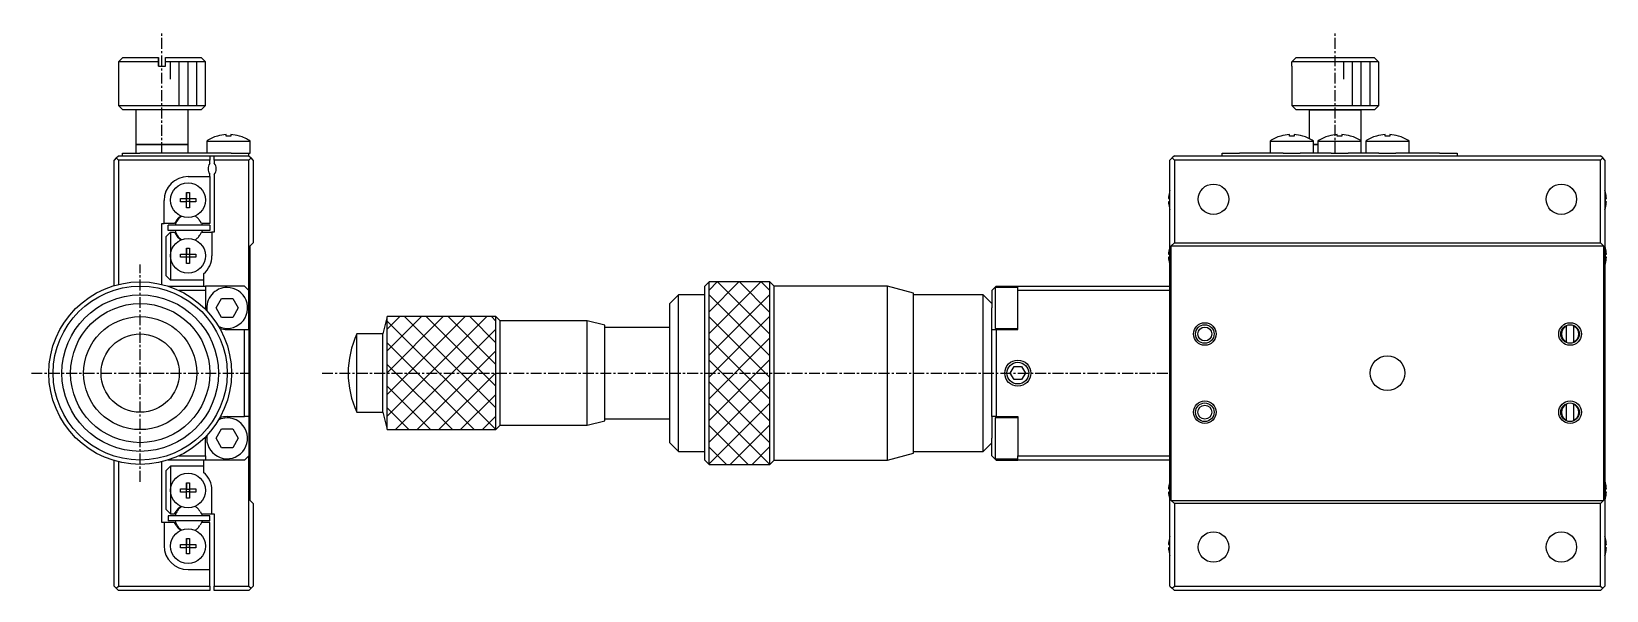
# Model space of a CAD drawing. Extents: x 1264 to 1633, y -30 to 164.
# Drawn here: x 1451.8 to 1632.8, y 51.3 to 115.6 of the extents above; entities that cross this region are included whole.
import ezdxf

# ---------------------------------------------------------------- set-up
doc = ezdxf.new("R2010")
doc.units = 0
doc.linetypes.add('CENTER', pattern=[2, 1.25, -0.25, 0.25, -0.25])
doc.layers.get('0').update_dxf_attribs({"linetype": 'CONTINUOUS'})
doc.layers.add('CENTER', color=1, linetype='CENTER')

msp = doc.modelspace()

# ---------------------------------------------------------------- linework, layer by layer
at = {"color": 7, "linetype": 'CONTINUOUS'}
for p, q in [((1462.25, 112.59), (1461.75, 112.09)), ((1462.25, 112.59), (1466.35, 112.59)), ((1466.35, 112.09), (1466.35, 112.59)), ((1466.35, 112.59), (1466.35, 112.09)), ((1467.15, 112.09), (1467.15, 112.59)), ((1467.15, 112.59), (1471.25, 112.59)), ((1471.75, 112.09), (1471.25, 112.59)), ((1596.68, 112.09), (1597.18, 112.59)), ((1597.18, 112.59), (1606.14, 112.59)), ((1606.14, 112.59), (1606.64, 112.09)), ((1461.75, 112.09), (1461.75, 107.09)), ((1466.35, 112.09), (1461.75, 112.09)), ((1466.35, 112.09), (1466.35, 111.59)), ((1466.35, 111.59), (1466.35, 112.09)), ((1466.35, 111.59), (1467.15, 111.59)), ((1467.15, 111.59), (1467.15, 112.09)), ((1471.75, 112.09), (1467.15, 112.09)), ((1471.75, 107.09), (1471.75, 112.09)), ((1596.66, 111.59), (1596.66, 107.09)), ((1596.66, 111.59), (1596.68, 111.59)), ((1606.64, 112.09), (1596.68, 112.09)), ((1596.68, 111.59), (1596.68, 112.09)), ((1606.64, 112.09), (1606.64, 111.59)), ((1606.64, 111.59), (1606.66, 111.59)), ((1606.66, 107.09), (1606.66, 111.59)), ((1461.75, 107.09), (1462.25, 106.59)), ((1461.75, 107.09), (1471.75, 107.09)), ((1471.25, 106.59), (1471.75, 107.09)), ((1596.66, 107.09), (1597.16, 106.59)), ((1596.66, 107.09), (1606.66, 107.09)), ((1606.16, 106.59), (1606.66, 107.09)), ((1471.25, 106.59), (1462.25, 106.59)), ((1463.75, 106.59), (1463.75, 102.59)), ((1469.75, 102.59), (1469.75, 106.59)), ((1606.16, 106.59), (1597.16, 106.59)), ((1598.66, 106.59), (1597.16, 106.59)), ((1598.66, 106.59), (1598.66, 103.27)), ((1598.66, 106.59), (1604.66, 106.59)), ((1604.66, 106.59), (1598.66, 106.59)), ((1604.66, 102.98), (1604.66, 106.59)), ((1606.16, 106.59), (1604.66, 106.59)), ((1473.15, 103.55), (1473.14, 103.55)), ((1474.14, 103.55), (1474.14, 103.72)), ((1474.66, 103.55), (1474.14, 103.55)), ((1474.66, 103.72), (1474.66, 103.55)), ((1475.67, 103.55), (1475.66, 103.55)), ((1595.4, 103.55), (1595.4, 103.55)), ((1596.4, 103.55), (1596.4, 103.72)), ((1596.92, 103.55), (1596.4, 103.55)), ((1596.92, 103.72), (1596.92, 103.55)), ((1597.92, 103.55), (1597.92, 103.55)), ((1600.9, 103.55), (1600.9, 103.55)), ((1601.9, 103.55), (1601.9, 103.72)), ((1602.42, 103.55), (1601.9, 103.55)), ((1602.42, 103.72), (1602.42, 103.55)), ((1603.42, 103.55), (1603.42, 103.55)), ((1606.4, 103.55), (1606.4, 103.55)), ((1607.4, 103.55), (1607.4, 103.72)), ((1607.92, 103.55), (1607.4, 103.55)), ((1607.92, 103.72), (1607.92, 103.55)), ((1608.92, 103.55), (1608.92, 103.55)), ((1462.2, 101.59), (1464.2, 101.59)), ((1462.2, 101.29), (1462.2, 101.59)), ((1463.75, 102.59), (1463.75, 101.59)), ((1463.75, 102.59), (1469.75, 102.59)), ((1469.75, 102.59), (1463.75, 102.59)), ((1473.33, 101.59), (1464.2, 101.59)), ((1469.75, 101.59), (1469.75, 102.59)), ((1471.9, 102.98), (1471.9, 101.59)), ((1471.9, 102.98), (1476.9, 102.98)), ((1474.7, 101.59), (1473.33, 101.59)), ((1474.7, 101.59), (1476.7, 101.59)), ((1476.7, 101.59), (1476.9, 101.59)), ((1476.7, 101.59), (1476.7, 101.29)), ((1476.9, 101.59), (1476.9, 102.98)), ((1588.66, 101.59), (1590.66, 101.59)), ((1588.66, 101.29), (1588.66, 101.59)), ((1595.58, 101.59), (1590.66, 101.59)), ((1594.16, 102.98), (1594.16, 101.59)), ((1594.16, 102.98), (1596.66, 102.98)), ((1595.68, 101.59), (1595.58, 101.59)), ((1595.68, 101.59), (1596.66, 101.59)), ((1596.66, 102.98), (1599.16, 102.98)), ((1596.66, 101.59), (1597.64, 101.59)), ((1597.73, 101.59), (1597.64, 101.59)), ((1601.08, 101.59), (1597.73, 101.59)), ((1599.16, 101.59), (1599.16, 102.98)), ((1599.16, 102.59), (1599.66, 102.59)), ((1599.66, 102.59), (1599.16, 102.59)), ((1599.66, 102.98), (1599.66, 101.59)), ((1599.66, 102.98), (1602.16, 102.98)), ((1601.18, 101.59), (1601.08, 101.59)), ((1601.18, 101.59), (1602.16, 101.59)), ((1602.16, 102.98), (1604.66, 102.98)), ((1602.16, 101.59), (1603.14, 101.59)), ((1603.23, 101.59), (1603.14, 101.59)), ((1606.58, 101.59), (1603.23, 101.59)), ((1604.66, 101.59), (1604.66, 102.98)), ((1605.16, 102.98), (1605.16, 101.59)), ((1605.16, 102.98), (1607.66, 102.98)), ((1606.68, 101.59), (1606.58, 101.59)), ((1606.68, 101.59), (1607.66, 101.59)), ((1607.66, 102.98), (1610.16, 102.98)), ((1607.66, 101.59), (1608.64, 101.59)), ((1608.73, 101.59), (1608.64, 101.59)), ((1613.66, 101.59), (1608.73, 101.59)), ((1610.16, 101.59), (1610.16, 102.98)), ((1613.66, 101.59), (1615.66, 101.59)), ((1615.66, 101.59), (1615.66, 101.29)), ((1461.5, 101.04), (1461.25, 100.79)), ((1461.25, 86.35), (1461.25, 100.79)), ((1461.5, 101.04), (1461.75, 101.29)), ((1461.75, 100.79), (1461.5, 101.04)), ((1461.75, 101.29), (1472.25, 101.29)), ((1461.75, 100.79), (1461.75, 86.48)), ((1472.25, 100.79), (1461.75, 100.79)), ((1472.25, 101.29), (1472.25, 100.79)), ((1472.25, 101.29), (1472.75, 101.29)), ((1472.25, 100.39), (1472.25, 100.79)), ((1472.75, 100.79), (1472.75, 101.29)), ((1472.75, 101.29), (1476.75, 101.29)), ((1472.75, 100.79), (1472.75, 100.45)), ((1476.75, 100.79), (1472.75, 100.79)), ((1476.75, 101.29), (1477, 101.04)), ((1477, 101.04), (1476.75, 100.79)), ((1476.75, 85.79), (1476.75, 100.79)), ((1477.25, 100.79), (1477, 101.04)), ((1477.25, 100.79), (1477.25, 91.29)), ((1582.91, 101.04), (1582.66, 100.79)), ((1582.66, 85.79), (1582.66, 100.79)), ((1583.16, 101.29), (1582.91, 101.04)), ((1583.16, 100.79), (1582.91, 101.04)), ((1583.16, 101.29), (1632.16, 101.29)), ((1632.16, 100.79), (1583.16, 100.79)), ((1583.16, 100.79), (1583.16, 91.29)), ((1632.41, 101.04), (1632.16, 101.29)), ((1632.41, 101.04), (1632.16, 100.79)), ((1632.16, 91.29), (1632.16, 100.79)), ((1632.66, 100.79), (1632.41, 101.04)), ((1632.66, 100.79), (1632.66, 51.79)), ((1469.75, 98.89), (1472.25, 98.89)), ((1472.25, 98.89), (1472.25, 99.19)), ((1472.25, 98.89), (1472.25, 93.49)), ((1472.75, 99.12), (1472.75, 92.49)), ((1467, 93.49), (1467, 96.14)), ((1468.87, 96.37), (1469.57, 96.37)), ((1468.87, 96.01), (1468.87, 96.37)), ((1469.57, 96.01), (1468.87, 96.01)), ((1469.57, 97.07), (1469.57, 96.37)), ((1469.57, 96.37), (1469.57, 97.07)), ((1469.57, 97.07), (1469.93, 97.07)), ((1469.58, 96.36), (1469.57, 96.37)), ((1469.58, 96.02), (1469.57, 96.01)), ((1469.57, 95.3), (1469.57, 96.01)), ((1469.57, 95.3), (1469.57, 96.01)), ((1469.58, 96.02), (1469.58, 96.36)), ((1469.58, 96.36), (1469.92, 96.36)), ((1469.92, 96.02), (1469.58, 96.02)), ((1469.92, 96.36), (1469.93, 96.37)), ((1469.92, 96.36), (1469.92, 96.02)), ((1469.92, 96.02), (1469.93, 96.01)), ((1469.93, 97.07), (1469.93, 96.37)), ((1469.93, 96.37), (1470.64, 96.37)), ((1470.64, 96.01), (1469.93, 96.01)), ((1469.93, 96.01), (1469.93, 95.3)), ((1470.64, 96.37), (1470.64, 96.01)), ((1582.47, 96.37), (1582.59, 96.37)), ((1582.59, 96.01), (1582.47, 96.01)), ((1582.59, 97.07), (1582.59, 97.07)), ((1582.59, 96.37), (1582.59, 96.01)), ((1632.73, 97.07), (1632.73, 97.07)), ((1632.73, 96.01), (1632.73, 96.37)), ((1632.73, 96.37), (1632.85, 96.37)), ((1632.85, 96.01), (1632.73, 96.01)), ((1469.93, 95.3), (1469.57, 95.3)), ((1582.59, 95.3), (1582.59, 95.3)), ((1632.73, 95.3), (1632.73, 95.3)), ((1466.75, 91.29), (1466.75, 93.49)), ((1466.75, 93.49), (1467, 93.49)), ((1468.21, 93.49), (1467, 93.49)), ((1467.25, 91.99), (1467.75, 92.49)), ((1467.45, 92.69), (1467.45, 93.29)), ((1472.25, 93.29), (1467.45, 93.29)), ((1472.25, 92.69), (1467.45, 92.69)), ((1467.75, 92.49), (1468.21, 92.49)), ((1467.75, 92.49), (1467.75, 89.79)), ((1468.38, 93.78), (1468.21, 93.49)), ((1468.21, 92.49), (1468.38, 92.19)), ((1471.3, 93.49), (1471.13, 93.78)), ((1471.13, 92.19), (1471.3, 92.49)), ((1472.25, 93.49), (1471.3, 93.49)), ((1471.3, 92.49), (1472.5, 92.49)), ((1472.25, 93.29), (1472.25, 92.69)), ((1472.75, 92.49), (1472.5, 92.49)), ((1472.5, 92.49), (1472.5, 89.79)), ((1466.75, 86.48), (1466.75, 91.29)), ((1467.25, 87.49), (1467.25, 91.99)), ((1469.57, 90.67), (1469.57, 89.97)), ((1469.57, 89.97), (1469.57, 90.67)), ((1469.57, 90.67), (1469.93, 90.67)), ((1469.93, 90.67), (1469.93, 89.97)), ((1476.9, 90.94), (1477.25, 91.29)), ((1476.9, 61.64), (1476.9, 90.94)), ((1582.59, 90.67), (1582.59, 90.67)), ((1582.81, 90.94), (1583.16, 91.29)), ((1582.81, 90.94), (1632.51, 90.94)), ((1582.81, 61.64), (1582.81, 90.94)), ((1583.16, 91.29), (1632.16, 91.29)), ((1632.16, 91.29), (1632.51, 90.94)), ((1632.51, 90.94), (1632.51, 61.64)), ((1632.73, 90.67), (1632.73, 90.67)), ((1467.75, 89.79), (1467.75, 86.99)), ((1468.87, 89.97), (1469.57, 89.97)), ((1468.87, 89.61), (1468.87, 89.97)), ((1469.57, 89.61), (1468.87, 89.61)), ((1469.58, 89.96), (1469.57, 89.97)), ((1469.58, 89.62), (1469.57, 89.61)), ((1469.57, 88.9), (1469.57, 89.61)), ((1469.57, 88.9), (1469.57, 89.61)), ((1469.93, 88.9), (1469.57, 88.9)), ((1469.58, 89.62), (1469.58, 89.96)), ((1469.58, 89.96), (1469.92, 89.96)), ((1469.92, 89.62), (1469.58, 89.62)), ((1469.92, 89.96), (1469.93, 89.97)), ((1469.92, 89.96), (1469.92, 89.62)), ((1469.92, 89.62), (1469.93, 89.61)), ((1469.93, 89.97), (1470.64, 89.97)), ((1470.64, 89.61), (1469.93, 89.61)), ((1469.93, 89.61), (1469.93, 88.9)), ((1470.64, 89.97), (1470.64, 89.61)), ((1582.47, 89.97), (1582.59, 89.97)), ((1582.59, 89.61), (1582.47, 89.61)), ((1582.59, 89.97), (1582.59, 89.61)), ((1582.59, 88.9), (1582.59, 88.9)), ((1632.73, 89.61), (1632.73, 89.97)), ((1632.73, 89.97), (1632.85, 89.97)), ((1632.85, 89.61), (1632.73, 89.61)), ((1632.73, 88.9), (1632.73, 88.9)), ((1467.75, 86.99), (1467.25, 87.49)), ((1471.55, 86.99), (1467.75, 86.99)), ((1471.55, 87.71), (1471.55, 86.29)), ((1467.46, 86.29), (1471.75, 86.29)), ((1471.75, 85.79), (1468.73, 85.79)), ((1476.25, 86.29), (1471.75, 86.29)), ((1471.75, 86.29), (1471.75, 85.79)), ((1471.75, 85.79), (1471.75, 83.79)), ((1476.75, 85.79), (1476.25, 86.29)), ((1476.75, 81.29), (1476.75, 85.79)), ((1526.16, 85.29), (1525.16, 84.29)), ((1529.16, 85.29), (1526.16, 85.29)), ((1526.16, 76.29), (1526.16, 85.29)), ((1529.66, 86.79), (1529.16, 86.29)), ((1529.16, 76.29), (1529.16, 86.29)), ((1536.66, 86.79), (1529.66, 86.79)), ((1529.66, 76.29), (1529.66, 86.79)), ((1537.16, 86.29), (1536.66, 86.79)), ((1536.66, 76.29), (1536.66, 86.79)), ((1550.16, 86.29), (1537.16, 86.29)), ((1537.16, 76.29), (1537.16, 86.29)), ((1553.16, 85.49), (1550.16, 86.29)), ((1550.16, 76.29), (1550.16, 86.29)), ((1553.16, 76.29), (1553.16, 85.49)), ((1561.16, 85.29), (1553.16, 85.29)), ((1562.16, 84.29), (1561.16, 85.29)), ((1561.16, 76.29), (1561.16, 85.29)), ((1562.66, 86.29), (1562.16, 85.79)), ((1562.16, 85.79), (1562.16, 83.79)), ((1565.16, 86.14), (1562.56, 86.14)), ((1562.56, 86.14), (1562.56, 81.44)), ((1562.66, 86.29), (1565.16, 86.29)), ((1565.16, 86.29), (1582.66, 86.29)), ((1565.16, 85.79), (1565.16, 86.29)), ((1565.16, 81.29), (1565.16, 85.79)), ((1582.66, 85.79), (1565.16, 85.79)), ((1582.66, 66.79), (1582.66, 85.79)), ((1582.66, 66.79), (1582.66, 85.79)), ((1472.98, 83.79), (1473.62, 84.89)), ((1473.62, 82.69), (1472.98, 83.79)), ((1473.62, 84.89), (1474.89, 84.89)), ((1474.89, 84.89), (1475.52, 83.79)), ((1475.52, 83.79), (1474.89, 82.69)), ((1525.16, 76.29), (1525.16, 84.29)), ((1562.16, 81.29), (1562.16, 83.79)), ((1474.89, 82.69), (1473.62, 82.69)), ((1492.66, 82.79), (1492.16, 80.79)), ((1505.16, 82.79), (1492.66, 82.79)), ((1492.66, 76.29), (1492.66, 82.79)), ((1505.66, 82.29), (1505.16, 82.79)), ((1505.16, 76.29), (1505.16, 82.79)), ((1515.66, 82.29), (1505.66, 82.29)), ((1505.66, 76.29), (1505.66, 82.29)), ((1517.66, 81.79), (1515.66, 82.29)), ((1515.66, 76.29), (1515.66, 82.29)), ((1517.66, 76.29), (1517.66, 81.79)), ((1525.16, 81.54), (1517.66, 81.54)), ((1628.26, 81.78), (1628.26, 81.7)), ((1628.26, 79.87), (1628.26, 81.7)), ((1629.06, 81.7), (1629.06, 81.78)), ((1629.06, 81.7), (1629.06, 79.87)), ((1474.25, 81.29), (1476.25, 81.29)), ((1476.25, 81.29), (1476.75, 81.29)), ((1476.25, 71.29), (1476.25, 81.29)), ((1476.75, 81.29), (1476.75, 71.29)), ((1492.16, 80.79), (1489.17, 80.79)), ((1489.17, 76.29), (1489.17, 80.79)), ((1492.16, 76.29), (1492.16, 80.79)), ((1562.16, 81.29), (1562.66, 81.29)), ((1562.16, 71.29), (1562.16, 81.29)), ((1562.56, 81.44), (1565.16, 81.44)), ((1562.66, 81.29), (1565.16, 81.29)), ((1562.66, 81.29), (1562.66, 71.29)), ((1628.26, 79.87), (1628.26, 79.79)), ((1629.06, 79.79), (1629.06, 79.87)), ((1489.17, 71.79), (1489.17, 76.29)), ((1492.16, 71.79), (1492.16, 76.29)), ((1492.66, 69.79), (1492.66, 76.29)), ((1505.16, 69.79), (1505.16, 76.29)), ((1505.66, 70.29), (1505.66, 76.29)), ((1515.66, 70.29), (1515.66, 76.29)), ((1517.66, 70.79), (1517.66, 76.29)), ((1525.16, 68.29), (1525.16, 76.29)), ((1526.16, 67.29), (1526.16, 76.29)), ((1529.16, 66.29), (1529.16, 76.29)), ((1529.66, 65.79), (1529.66, 76.29)), ((1536.66, 65.79), (1536.66, 76.29)), ((1537.16, 66.29), (1537.16, 76.29)), ((1550.16, 66.29), (1550.16, 76.29)), ((1553.16, 67.09), (1553.16, 76.29)), ((1561.16, 67.29), (1561.16, 76.29)), ((1564.29, 76.29), (1564.73, 77.04)), ((1564.73, 75.54), (1564.29, 76.29)), ((1564.73, 77.04), (1565.59, 77.04)), ((1565.59, 77.04), (1566.03, 76.29)), ((1566.03, 76.29), (1565.59, 75.54)), ((1565.59, 75.54), (1564.73, 75.54)), ((1628.26, 72.78), (1628.26, 72.7)), ((1628.26, 70.87), (1628.26, 72.7)), ((1629.06, 72.7), (1629.06, 72.78)), ((1629.06, 72.7), (1629.06, 70.87)), ((1474.25, 71.29), (1476.25, 71.29)), ((1476.75, 71.29), (1476.25, 71.29)), ((1476.75, 71.29), (1476.75, 66.79)), ((1489.17, 71.79), (1492.16, 71.79)), ((1492.16, 71.79), (1492.66, 69.79)), ((1515.66, 70.29), (1517.66, 70.79)), ((1517.66, 71.04), (1525.16, 71.04)), ((1562.16, 71.29), (1562.16, 68.79)), ((1562.66, 71.29), (1562.16, 71.29)), ((1565.16, 71.14), (1562.56, 71.14)), ((1562.56, 71.14), (1562.56, 66.44)), ((1562.66, 71.29), (1565.16, 71.29)), ((1565.16, 71.29), (1565.16, 66.79)), ((1628.26, 70.87), (1628.26, 70.79)), ((1629.06, 70.79), (1629.06, 70.87)), ((1472.98, 68.79), (1473.62, 69.89)), ((1473.62, 69.89), (1474.89, 69.89)), ((1474.89, 69.89), (1475.52, 68.79)), ((1492.66, 69.79), (1505.16, 69.79)), ((1505.16, 69.79), (1505.66, 70.29)), ((1505.66, 70.29), (1515.66, 70.29)), ((1471.75, 66.79), (1471.75, 68.79)), ((1473.62, 67.69), (1472.98, 68.79)), ((1474.89, 67.69), (1473.62, 67.69)), ((1475.52, 68.79), (1474.89, 67.69)), ((1525.16, 68.29), (1526.16, 67.29)), ((1526.16, 67.29), (1529.16, 67.29)), ((1550.16, 66.29), (1553.16, 67.09)), ((1553.16, 67.29), (1561.16, 67.29)), ((1561.16, 67.29), (1562.16, 68.29)), ((1562.16, 66.79), (1562.16, 68.79)), ((1461.25, 51.79), (1461.25, 66.22)), ((1461.75, 66.09), (1461.75, 51.79)), ((1466.75, 59.09), (1466.75, 66.09)), ((1467.25, 65.09), (1467.75, 65.59)), ((1471.75, 66.29), (1467.46, 66.29)), ((1471.55, 65.59), (1467.75, 65.59)), ((1467.75, 65.59), (1467.75, 62.79)), ((1468.73, 66.79), (1471.75, 66.79)), ((1471.55, 66.29), (1471.55, 64.86)), ((1471.75, 66.79), (1471.75, 66.29)), ((1476.25, 66.29), (1471.75, 66.29)), ((1476.25, 66.29), (1476.75, 66.79)), ((1476.75, 51.79), (1476.75, 66.79)), ((1529.16, 66.29), (1529.66, 65.79)), ((1529.66, 65.79), (1536.66, 65.79)), ((1536.66, 65.79), (1537.16, 66.29)), ((1537.16, 66.29), (1550.16, 66.29)), ((1562.16, 66.79), (1562.66, 66.29)), ((1562.56, 66.44), (1565.16, 66.44)), ((1562.66, 66.29), (1565.16, 66.29)), ((1565.16, 66.79), (1582.66, 66.79)), ((1565.16, 66.29), (1565.16, 66.79)), ((1582.66, 66.29), (1565.16, 66.29)), ((1582.66, 51.79), (1582.66, 66.79)), ((1467.25, 60.59), (1467.25, 65.09)), ((1469.57, 63.67), (1469.57, 62.97)), ((1469.57, 62.97), (1469.57, 63.67)), ((1469.57, 63.67), (1469.93, 63.67)), ((1469.93, 63.67), (1469.93, 62.97)), ((1582.59, 63.67), (1582.59, 63.67)), ((1632.73, 63.67), (1632.73, 63.67)), ((1467.75, 62.79), (1467.75, 60.09)), ((1468.87, 62.97), (1469.57, 62.97)), ((1468.87, 62.61), (1468.87, 62.97)), ((1469.57, 62.61), (1468.87, 62.61)), ((1469.58, 62.96), (1469.57, 62.97)), ((1469.58, 62.62), (1469.57, 62.61)), ((1469.57, 61.9), (1469.57, 62.61)), ((1469.57, 61.9), (1469.57, 62.61)), ((1469.93, 61.9), (1469.57, 61.9)), ((1469.58, 62.62), (1469.58, 62.96)), ((1469.58, 62.96), (1469.92, 62.96)), ((1469.92, 62.62), (1469.58, 62.62)), ((1469.92, 62.96), (1469.93, 62.97)), ((1469.92, 62.96), (1469.92, 62.62)), ((1469.92, 62.62), (1469.93, 62.61)), ((1469.93, 62.97), (1470.64, 62.97)), ((1470.64, 62.61), (1469.93, 62.61)), ((1469.93, 62.61), (1469.93, 61.9)), ((1470.64, 62.97), (1470.64, 62.61)), ((1472.5, 60.09), (1472.5, 62.79)), ((1477.25, 61.29), (1476.9, 61.64)), ((1582.47, 62.97), (1582.59, 62.97)), ((1582.59, 62.61), (1582.47, 62.61)), ((1582.59, 62.97), (1582.59, 62.61)), ((1582.59, 61.9), (1582.59, 61.9)), ((1582.81, 61.64), (1632.51, 61.64)), ((1583.16, 61.29), (1582.81, 61.64)), ((1632.51, 61.64), (1632.16, 61.29)), ((1632.73, 62.61), (1632.73, 62.97)), ((1632.73, 62.97), (1632.85, 62.97)), ((1632.85, 62.61), (1632.73, 62.61)), ((1632.73, 61.9), (1632.73, 61.9)), ((1467.75, 60.09), (1467.25, 60.59)), ((1472.25, 59.89), (1467.45, 59.89)), ((1467.45, 59.89), (1467.45, 59.29)), ((1467.75, 60.09), (1468.21, 60.09)), ((1468.21, 60.09), (1468.38, 60.38)), ((1471.13, 60.38), (1471.3, 60.09)), ((1471.3, 60.09), (1472.5, 60.09)), ((1472.25, 59.29), (1472.25, 59.89)), ((1472.5, 60.09), (1472.75, 60.09)), ((1472.75, 60.09), (1472.75, 51.79)), ((1477.25, 61.29), (1477.25, 51.79)), ((1632.16, 61.29), (1583.16, 61.29)), ((1583.16, 61.29), (1583.16, 51.79)), ((1632.16, 51.79), (1632.16, 61.29)), ((1467, 59.09), (1466.75, 59.09)), ((1468.21, 59.09), (1467, 59.09)), ((1467, 59.09), (1467, 56.44)), ((1472.25, 59.29), (1467.45, 59.29)), ((1468.38, 58.79), (1468.21, 59.09)), ((1471.3, 59.09), (1471.13, 58.79)), ((1472.25, 59.09), (1471.3, 59.09)), ((1472.25, 53.69), (1472.25, 59.09)), ((1468.87, 56.57), (1469.57, 56.57)), ((1468.87, 56.21), (1468.87, 56.57)), ((1469.57, 56.21), (1468.87, 56.21)), ((1469.57, 57.27), (1469.57, 56.57)), ((1469.57, 56.57), (1469.57, 57.27)), ((1469.57, 57.27), (1469.93, 57.27)), ((1469.58, 56.56), (1469.57, 56.57)), ((1469.58, 56.22), (1469.57, 56.21)), ((1469.57, 55.5), (1469.57, 56.21)), ((1469.57, 55.5), (1469.57, 56.21)), ((1469.58, 56.22), (1469.58, 56.56)), ((1469.58, 56.56), (1469.92, 56.56)), ((1469.92, 56.22), (1469.58, 56.22)), ((1469.92, 56.56), (1469.93, 56.57)), ((1469.92, 56.56), (1469.92, 56.22)), ((1469.92, 56.22), (1469.93, 56.21)), ((1469.93, 57.27), (1469.93, 56.57)), ((1469.93, 56.57), (1470.64, 56.57)), ((1470.64, 56.21), (1469.93, 56.21)), ((1469.93, 56.21), (1469.93, 55.5)), ((1470.64, 56.57), (1470.64, 56.21)), ((1582.47, 56.57), (1582.59, 56.57)), ((1582.59, 56.21), (1582.47, 56.21)), ((1582.59, 57.27), (1582.59, 57.27)), ((1582.59, 56.57), (1582.59, 56.21)), ((1632.73, 57.27), (1632.73, 57.27)), ((1632.73, 56.21), (1632.73, 56.57)), ((1632.73, 56.57), (1632.85, 56.57)), ((1632.85, 56.21), (1632.73, 56.21)), ((1469.93, 55.5), (1469.57, 55.5)), ((1582.59, 55.5), (1582.59, 55.5)), ((1632.73, 55.5), (1632.73, 55.5)), ((1469.75, 53.69), (1472.25, 53.69)), ((1472.25, 51.79), (1472.25, 53.69)), ((1461.5, 51.54), (1461.25, 51.79)), ((1461.5, 51.54), (1461.75, 51.79)), ((1461.75, 51.29), (1461.5, 51.54)), ((1461.75, 51.79), (1472.25, 51.79)), ((1472.25, 51.29), (1461.75, 51.29)), ((1472.25, 51.79), (1472.25, 51.29)), ((1472.75, 51.29), (1472.75, 51.79)), ((1472.75, 51.79), (1476.75, 51.79)), ((1476.75, 51.29), (1472.75, 51.29)), ((1476.75, 51.79), (1477, 51.54)), ((1477, 51.54), (1476.75, 51.29)), ((1477, 51.54), (1477.25, 51.79)), ((1582.66, 51.79), (1582.91, 51.54)), ((1582.91, 51.54), (1583.16, 51.79)), ((1582.91, 51.54), (1583.16, 51.29)), ((1583.16, 51.79), (1632.16, 51.79)), ((1632.16, 51.29), (1583.16, 51.29)), ((1632.16, 51.79), (1632.41, 51.54)), ((1632.16, 51.29), (1632.41, 51.54)), ((1632.41, 51.54), (1632.66, 51.79))]:
    msp.add_line(p, q, dxfattribs=at)
at = {"color": 3, "linetype": 'CONTINUOUS'}
for p, q in [((1467.75, 110.09), (1467.75, 112.09)), ((1468.75, 107.09), (1468.75, 112.09)), ((1469.75, 107.09), (1469.75, 112.09)), ((1470.75, 107.09), (1470.75, 112.09)), ((1602.66, 110.09), (1602.66, 112.09)), ((1603.66, 107.09), (1603.66, 112.09)), ((1604.66, 107.09), (1604.66, 112.09)), ((1605.66, 107.09), (1605.66, 112.09)), ((1530.6, 86.79), (1529.66, 85.84)), ((1533.1, 86.79), (1529.66, 83.34)), ((1535.6, 86.79), (1529.66, 80.84)), ((1536.66, 85.34), (1529.66, 78.34)), ((1536.66, 78.28), (1529.66, 85.28)), ((1536.66, 80.78), (1530.65, 86.79)), ((1536.66, 83.28), (1533.15, 86.79)), ((1536.66, 85.78), (1535.65, 86.79)), ((1494.1, 82.79), (1492.66, 81.34)), ((1496.6, 82.79), (1492.66, 78.84)), ((1499.1, 82.79), (1492.66, 76.34)), ((1501.6, 82.79), (1492.66, 73.84)), ((1504.1, 82.79), (1492.66, 71.34)), ((1505.15, 69.79), (1492.66, 82.28)), ((1505.16, 72.28), (1494.65, 82.79)), ((1505.16, 74.78), (1497.15, 82.79)), ((1505.16, 77.28), (1499.65, 82.79)), ((1505.16, 79.78), (1502.15, 82.79)), ((1505.16, 82.28), (1504.65, 82.79)), ((1536.66, 82.84), (1529.66, 75.84)), ((1536.66, 75.78), (1529.66, 82.78)), ((1502.65, 69.79), (1492.66, 79.78)), ((1505.16, 81.34), (1493.6, 69.79)), ((1536.66, 80.34), (1529.66, 73.34)), ((1536.66, 73.28), (1529.66, 80.28)), ((1505.16, 78.84), (1496.1, 69.79)), ((1500.15, 69.79), (1492.66, 77.28)), ((1505.16, 76.34), (1498.6, 69.79)), ((1536.66, 77.84), (1529.66, 70.84)), ((1536.66, 70.78), (1529.66, 77.78)), ((1497.65, 69.79), (1492.66, 74.78)), ((1536.66, 75.34), (1529.66, 68.34)), ((1536.66, 68.28), (1529.66, 75.28)), ((1505.16, 73.84), (1501.1, 69.79)), ((1536.66, 72.84), (1529.66, 65.84)), ((1536.65, 65.79), (1529.66, 72.78)), ((1495.15, 69.79), (1492.66, 72.28)), ((1505.16, 71.34), (1503.6, 69.79)), ((1534.15, 65.79), (1529.66, 70.28)), ((1536.66, 70.34), (1532.1, 65.79)), ((1531.65, 65.79), (1529.66, 67.78)), ((1536.66, 67.84), (1534.6, 65.79))]:
    msp.add_line(p, q, dxfattribs=at)
at = {"color": 7, "linetype": 'CONTINUOUS'}
for centre, radius in [((1469.75, 96.19), 2), ((1587.66, 96.29), 1.75), ((1627.66, 96.29), 1.75), ((1469.75, 89.79), 2), ((1464.25, 76.29), 10.5), ((1464.25, 76.29), 10), ((1464.25, 76.29), 9), ((1464.25, 76.29), 8), ((1464.25, 76.29), 6.5), ((1586.66, 80.79), 1.07), ((1586.66, 80.79), 0.8), ((1628.66, 80.79), 1.07), ((1464.25, 76.29), 4.5), ((1607.66, 76.29), 2), ((1565.16, 76.29), 1.25), ((1586.66, 71.79), 1.07), ((1586.66, 71.79), 0.8), ((1628.66, 71.79), 1.07), ((1469.75, 62.79), 2), ((1469.75, 56.39), 2), ((1587.66, 56.29), 1.75), ((1627.66, 56.29), 1.75)]:
    msp.add_circle(centre, radius, dxfattribs=at)
at = {"color": 3, "linetype": 'CONTINUOUS'}
for centre, radius in [((1586.66, 80.79), 1.3), ((1628.66, 80.79), 1.3), ((1565.16, 76.29), 1.5), ((1586.66, 71.79), 1.3), ((1628.66, 71.79), 1.3)]:
    msp.add_circle(centre, radius, dxfattribs=at)
at = {"color": 7, "linetype": 'CONTINUOUS'}
for centre, radius, start, end in [((1474.4, 99.24), 4.5, 106.2858, 123.749), ((1474.4, 99.24), 4.49, 93.3178, 106.2694), ((1474.4, 99.24), 4.49, 73.7306, 86.6822), ((1474.4, 99.24), 4.5, 56.251, 73.7142), ((1596.66, 99.24), 4.5, 106.2858, 123.749), ((1596.66, 99.24), 4.49, 93.3178, 106.2694), ((1596.66, 99.24), 4.49, 73.7306, 86.6822), ((1596.66, 99.24), 4.5, 56.251, 73.7142), ((1602.16, 99.24), 4.5, 106.2858, 123.749), ((1602.16, 99.24), 4.49, 93.3178, 106.2694), ((1602.16, 99.24), 4.49, 73.7306, 86.6822), ((1602.16, 99.24), 4.5, 56.251, 73.7142), ((1607.66, 99.24), 4.5, 106.2858, 123.749), ((1607.66, 99.24), 4.49, 93.3178, 106.2694), ((1607.66, 99.24), 4.49, 73.7306, 86.6822), ((1607.66, 99.24), 4.5, 56.251, 73.7142), ((1473.05, 99.79), 1, 143.1301, 216.8699), ((1472, 99.79), 1, 318.5904, 41.4096), ((1469.75, 96.14), 2.75, 90, 180), ((1585.66, 96.19), 3.19, 163.8933, 176.7703), ((1585.66, 96.19), 3.19, 183.2297, 196.1067), ((1585.66, 96.19), 3.2, 159.6359, 163.8775), ((1629.66, 96.19), 3.2, 16.1225, 20.3641), ((1629.66, 96.19), 3.19, 3.2297, 16.1067), ((1629.66, 96.19), 3.19, 343.8933, 356.7703), ((1469.85, 92.99), 1.59, 122.1593, 169.1069), ((1469.87, 92.87), 1.75, 121.8865, 135.0044), ((1469.64, 92.87), 1.75, 44.9956, 58.1135), ((1585.66, 96.19), 3.2, 196.1225, 200.3641), ((1629.66, 96.19), 3.2, 339.6359, 343.8775), ((1469.85, 92.99), 1.59, 190.893, 237.8406), ((1469.75, 92.99), 1.59, 135, 150), ((1469.75, 92.99), 1.59, 30, 45), ((1469.85, 92.99), 1.59, 10.8931, 18.3585), ((1469.85, 92.99), 1.59, 341.6416, 349.107), ((1469.75, 92.99), 1.59, 210, 225), ((1469.87, 93.1), 1.75, 224.9956, 238.1135), ((1469.64, 93.1), 1.75, 301.8865, 315.0044), ((1469.75, 92.99), 1.59, 315, 330), ((1585.66, 89.79), 3.19, 163.8933, 176.7703), ((1585.66, 89.79), 3.2, 159.6359, 163.8775), ((1629.66, 89.79), 3.2, 16.1225, 20.3641), ((1629.66, 89.79), 3.19, 3.2297, 16.1067), ((1469.75, 89.79), 2.75, 310.8852, 0), ((1585.66, 89.79), 3.19, 183.2297, 196.1067), ((1585.66, 89.79), 3.2, 196.1225, 200.3641), ((1629.66, 89.79), 3.2, 339.6359, 343.8775), ((1629.66, 89.79), 3.19, 343.8933, 356.7703), ((1474.25, 83.79), 2.35, 90, 188.1499), ((1474.25, 83.79), 2.35, 245.5899, 90), ((1474.25, 83.79), 2.5, 180, 183.59), ((1628.66, 80.79), 1, 113.5782, 246.4218), ((1628.66, 80.79), 1, 293.5782, 66.4218), ((1474.25, 83.79), 2.5, 250.1498, 270), ((1498.66, 76.29), 10.5, 154.6231, 180), ((1498.66, 76.29), 10.5, 180, 205.3769), ((1628.66, 71.79), 1, 113.5782, 246.4218), ((1628.66, 71.79), 1, 293.5782, 66.4218), ((1474.25, 68.79), 2.35, 171.8501, 90), ((1474.25, 68.79), 2.35, 90, 114.4101), ((1474.25, 68.79), 2.5, 90, 109.8502), ((1474.25, 68.79), 2.5, 176.41, 180), ((1469.75, 62.79), 2.75, 0, 49.1148), ((1585.66, 62.79), 3.19, 163.8933, 176.7703), ((1585.66, 62.79), 3.2, 159.6359, 163.8775), ((1629.66, 62.79), 3.2, 16.1225, 20.3641), ((1629.66, 62.79), 3.19, 3.2297, 16.1067), ((1585.66, 62.79), 3.19, 183.2297, 196.1067), ((1585.66, 62.79), 3.2, 196.1225, 200.3641), ((1629.66, 62.79), 3.2, 339.6359, 343.8775), ((1629.66, 62.79), 3.19, 343.8933, 356.7703), ((1469.85, 59.59), 1.59, 122.1594, 169.107), ((1469.75, 59.59), 1.59, 135, 150), ((1469.87, 59.47), 1.75, 121.8865, 135.0044), ((1469.64, 59.47), 1.75, 44.9956, 58.1135), ((1469.75, 59.59), 1.59, 30, 45), ((1469.85, 59.59), 1.59, 10.893, 18.3584), ((1469.85, 59.59), 1.59, 190.8931, 237.8407), ((1469.75, 59.59), 1.59, 210, 225), ((1469.87, 59.7), 1.75, 224.9956, 238.1135), ((1469.64, 59.7), 1.75, 301.8865, 315.0044), ((1469.75, 59.59), 1.59, 315, 330), ((1469.85, 59.59), 1.59, 341.6415, 349.1069), ((1469.75, 56.44), 2.75, 180, 270), ((1585.66, 56.39), 3.19, 163.8933, 176.7703), ((1585.66, 56.39), 3.19, 183.2297, 196.1067), ((1585.66, 56.39), 3.2, 159.6359, 163.8775), ((1629.66, 56.39), 3.2, 16.1225, 20.3641), ((1629.66, 56.39), 3.19, 3.2297, 16.1067), ((1629.66, 56.39), 3.19, 343.8933, 356.7703), ((1585.66, 56.39), 3.2, 196.1225, 200.3641), ((1629.66, 56.39), 3.2, 339.6359, 343.8775)]:
    msp.add_arc(centre, radius, start, end, dxfattribs=at)
at = {"layer": 'CENTER', "color": 1, "linetype": 'CENTER'}
for p, q in [((1466.75, 101.59), (1466.75, 115.59)), ((1601.66, 101.59), (1601.66, 115.59)), ((1464.25, 63.79), (1464.25, 88.79)), ((1451.75, 76.29), (1476.75, 76.29)), ((1485.16, 76.29), (1582.66, 76.29))]:
    msp.add_line(p, q, dxfattribs=at)

doc.saveas('drawing.dxf')
